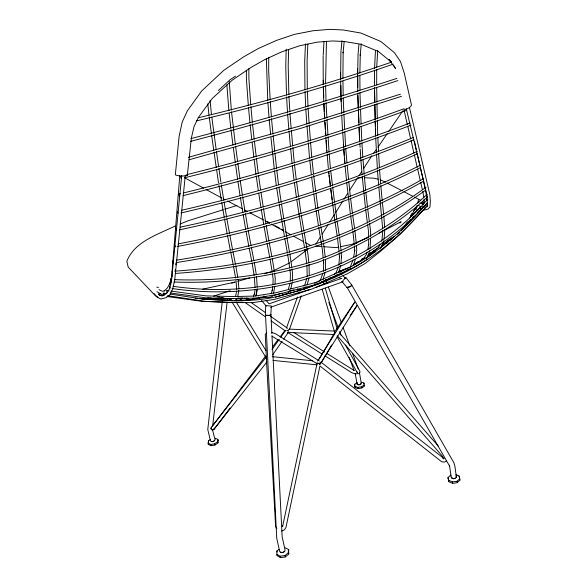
<?xml version="1.0" encoding="UTF-8"?>
<svg xmlns="http://www.w3.org/2000/svg" width="587" height="587" viewBox="0 0 587 587"><rect width="100%" height="100%" fill="white"/><g stroke="black" fill="none" stroke-linecap="round" stroke-linejoin="round"><path stroke-width="0.88" d="M323.121 55.824L323.261 84.521M374.535 87.5L374.792 101.096M374.535 85.717L374.543 70.521M374.543 68.738L375.482 50.284M424.063 203.285L424.071 199.154M288.877 553.827L288.356 552.719L288.364 549.388L285.267 547.781M288.694 550.804L288.687 554.143L285.311 556.982L280.557 557.65L277.24 555.742M376.685 87.522L376.942 102.006M376.693 84.844L376.722 69.662M376.722 66.984L377.72 50.409M268.736 57.225L268.677 70.961L270.152 99.768M426.771 200.725L426.551 196.542M210.674 439.311L208.458 440.852L208.143 443.2L210.696 444.447L210.821 445.54M278.986 549.307L276.961 550.988L276.903 554.326L280.219 556.227L280.351 557.511M357.226 382.482L354.739 384.316L354.974 386.349L357.813 387.391L357.901 388.447M450.765 475.976L450.772 475.088L448.057 477.539L448.739 480.371L452.452 481.927L452.526 483.167M309.276 275.281L309.019 264.333M290.249 281.114L290.396 273.931L289.875 269.572M292.326 281.283L292.509 273.204L291.988 268.853M286.185 49.147L285.766 66.434L286.493 95.079M288.628 49.389L288.195 65.759L288.863 94.397M265.324 313.854L265.779 305.658L271.201 305.959M270.886 313.678L271.267 306.935M323.708 262.073L323.371 271.216L323.459 270.321M325.425 270.504L325.455 259.593M272.911 284.71L273.124 279.089L272.427 273.858M384.756 229.928L384.103 239.034M275.024 283.976L275.259 278.355L274.569 273.131M326.453 41.215L325.565 83.853M305.46 43.893L304.704 61.165L304.954 89.774M307.852 44.135L307.104 60.498L307.295 89.107M382.761 230.647L382.064 239.342L381.411 241.147M323.217 54.987L324.009 41.523M341.458 257.179L341.172 252.006M179.798 175.645L171.624 276.844L169.863 284.174L171.932 275.619L170.149 282.751L167.354 288.026L164.155 291.071M338.904 264.282L338.831 265.17L339.543 256.226L339.477 257.055L339.125 252.711M340.93 263.57L341.524 256.35M175.227 271.216L175.381 269.396M175.77 264.84L175.924 263.02M358.914 44.605L358.07 54.327L357.681 73.999M361.247 43.893L360.235 55.31L360.293 54.496L359.868 73.148M341.964 40.657L340.915 51.92L340.614 79.091M427.659 203.836L427.409 206.529L427.145 195.742L406.27 108.734M344.187 41.442L343.087 52.918L343.16 52.096L342.896 78.438M181.713 175.469L171.492 281.048L169.68 288.87M185.294 175.396L174.728 279.97L172.593 289.23L169.731 294.901L166.121 297.638L160.882 299.04L157.404 297.205L153.875 293.471M307.287 275.919L307.192 276.829L306.92 265.053M403.981 109.93C406.791 109.021 410.093 107.979 411.516 105.161L404.216 72.949L400.481 61.562L394.405 52.683L380.846 41.486L360.836 33.026L343.498 30.018L330.07 29.35L313.201 30.715L294.388 34.384L276.514 40.4L258.346 48.523L243.517 56.924L223.786 70.308L201.679 90.97L187.341 110.87L182.219 121.957L179.13 136.323L175.388 174.251L175.784 175.117L180.906 176.181L187.282 175.623L191.347 138.106L194.011 126.66L198.325 117.532L212.303 98.411L232.401 80.015L251.522 67.131L265.104 59.434L281.797 51.832L299.715 45.742L317.251 42.147L332.484 40.958L344.474 41.523L361.049 44.274L378.505 51.583L391.478 62.215L389.761 60.123M272.728 286.412L272.265 290.66L272.397 289.655L271.157 293.955M274.738 286.529L273.469 293.544M222.231 301.813L207.769 429.464L210.491 441.028L212.142 441.784L214.321 440.94M222.436 299.994L222.642 298.174M236.671 290.954L235.526 296.567M212.633 426.103L227.096 302.356M227.308 300.537L227.521 298.717M218.173 440.683L217.902 443.031L214.937 445.115L211.019 445.702L208.473 444.447L208.678 442.877M218.041 442.737L217.579 441.776L217.858 439.436L215.304 438.21L215.649 438.988M238.821 290.22L237.713 296.743M255.088 289.457L254.442 294.248L254.589 293.236L253.386 296.237M367.888 249.695L368.592 244.463M255.8 296.053L257.084 289.648M257.216 288.723L256.416 294.535M370.008 248.976L370.632 238.403M354.797 250.223L353.572 257.561M355.854 256.915L356.764 250.341L356.463 246.012M289.971 283.462L288.364 289.2M344.738 278.106L345.868 277.534L342.83 280.755M292.084 283.015L290.8 288.819M306.854 278.304L304.763 285.069L303.846 286.155M309.011 277.842L307.126 284.915M230.104 408.009L214.262 428.987L212.861 430.095L211.658 429.831L210.997 428.789L211.291 427.387L266.241 356.969L265.999 358.224L266.777 359.347M210.997 428.789L211.291 427.387M322.799 273.513L320.649 279.522L318.69 281.738M325.169 272.236L323.063 279.346M214.152 428.194L213.895 429.413L266.968 361.885M317.215 362.641L282.655 526.304L282.773 525.93L282.12 526.7M417.739 203.102L418.472 199.675M423.755 205.986L417.181 213.03M352.978 260.129L350.182 267.202L338.64 271.605L346.103 268.729M338.156 267.481L336.168 272.544L334.407 274.239M355.23 259.564L353.359 265.405M271.884 333.717L270.915 314.478L270.798 314.977L269.117 315.417L265.375 315.278L265.507 314.779L276.734 538.206L279.713 551.677L281.232 552.543L283.404 552.242L284.944 550.944L284.959 549.425L282.171 536.973L271.979 335.551M340.79 265.361L338.618 272.441M270.915 314.493L270.798 314.977L269.117 315.402L265.375 315.263M208.143 443.2L208.15 444.227M276.903 554.326L276.873 555.507M208.458 440.852L208.48 441.762M354.974 386.349L354.922 387.354M320.517 362.282L319.299 364.622M171.162 279.654L171.338 282.009M288.21 330.686L288.584 329.512M367.095 252.131L366.303 254.575L363.558 258.647L353.154 265.302M448.739 480.371L448.629 481.531M369.766 250.744L368.122 255.807L366.259 258.551M334.363 333.724L334.817 332.403L319.35 358.98M286.478 328.016L297.477 297.007M298.702 293.566L299.311 291.842M289.406 329.454L301.307 295.892M383.898 240.575L382.012 245.696L380.31 248.301M276.961 550.988L276.939 552.007M354.739 384.316L354.68 385.219M320.231 362.583L319.622 363.881L318.455 363.25M423.073 204.085L424.174 201.899M448.057 477.539L447.918 478.552M169.555 285.957L169.357 288.276M170.113 287.63L167.126 292.84L163.604 295.452M321.272 362.788L331.633 345.002M446.406 460.494L445.827 461.477L444.44 462.123L441.651 461.742L319.93 365.965L285.92 527.647L284.057 530.076L281.679 531.022M407.444 221.886L404.201 227.294L401.192 230.449M409.77 218.026L417.188 205.67L413.63 211.004M315.865 244.185L320.671 236.495M322.116 234.191L328.368 224.205M329.806 221.901L334.502 214.402M335.434 212.92L342.94 200.915M343.894 199.389L347.717 193.292M363.529 168.652L371.879 155.709M317.662 361.012L354.775 302.107M320.26 363.896L357.006 305.629M349.698 190.217L357.622 177.912M359.105 175.601L361.585 171.756M380.222 244.419L377.771 248.213L367.822 255.514M410.577 215.576L412.103 213.286M334.92 331.538L354.717 302.151M213.228 424.959L265.684 355.891M387.266 133.609L377.977 147.154M388.814 131.341L402.77 110.892M350.16 315.535L356.83 305.783M272.647 354.834L282.053 341.399M283.624 339.161L288.327 332.447L334.319 334.524M271.986 349.536L279.295 339.264M280.857 337.063L285.553 330.466M373.405 153.574L376.45 149.296M272.339 347.152L277.878 339.866M280.094 336.953L285.084 330.393M287.381 333.071L288.496 331.618M297.286 288.921L298.82 289.692L301.226 289.883L304.646 288.665L306.084 286.955M315.182 284.306L316.855 284.409L320.399 283.154L321.933 281.408M211.254 427.571L211.628 427.153M266.703 332.543L265.273 334.392L266.351 357.292M289.662 291.086L287.667 293.302L286.654 293.654L282.941 294.447L281.452 293.544M425.788 207.035L426.94 205.773M399.879 223.023L401.068 221.747L384.522 230.229M426.676 203.572C404.832 228.321 380.31 251.618 350.718 266.821M427.74 205.098C405.881 229.891 381.337 253.232 351.716 268.472L315.608 284.607L276.991 294.593L255.294 298.057L234.272 298.592L206.419 297.903L170.582 293.016M401.904 229.708L415.735 215.224M417.614 213.242L423.902 206.661M426.023 207.255L400.246 234.279L380.765 251.097L365.275 263.402L347.291 273.843L311.778 289.09L274.07 299.48L252.858 302.621L232.225 302.576L204.936 301.329L167.566 295.687M427.607 202.478C365.202 274.217 264.253 302.019 172.013 288.533M237.001 298.886L234.536 300.713M405.624 224.447L410.761 219.369M412.683 217.469L413.967 216.199M411.296 216.126L420.285 207.248M337.356 274.43L334.935 276.77L329.63 278.128M218.393 90.508L230.192 79.619L235.512 76.09M415.046 209.53L417.034 207.688M452.452 481.927L457.016 481.274L459.731 478.787L458.997 475.954L456.033 474.736M459.914 480.188L457.207 482.675L452.643 483.328L448.93 481.773M456.378 477.165L454.793 478.559L453.347 478.772L451.352 477.891L449.429 465.197L449.73 466.379L346.763 286.816L346.822 287.586L350.278 286.639L351.657 285.495L351.598 284.739L453.942 462.849L454.918 466.269L456.378 477.165L456.048 475.874M386.635 243.348L387.978 242.189M389.988 240.45L392.006 238.711M397.377 234.081L399.395 232.342L397.399 233.868M280.219 556.227L284.981 555.559L288.356 552.719M284.313 551.538L283.242 552.433L281.738 552.646L280.681 552.044M427.101 194.37C395.55 224.139 357.307 245.219 316.87 260.276C270.937 274.716 222.913 281.481 174.765 279.639M427.681 196.755C396.196 226.443 357.96 247.332 317.67 262.455C271.26 277.071 222.715 283.844 174.053 281.995M381.051 246.533L391.294 238.058M367.242 259.205C339.205 278.634 306.12 289.384 273.241 297.44C247.516 302.665 221.064 300.507 195.111 298.233M366.376 258.155L374.91 251.618M289.707 262.844L271.385 271.781L264.532 273.74M291.159 261.751L308.586 248.617M357.813 387.391L361.599 386.811L364.094 384.955L363.83 382.922L361.13 382.174M364.307 386.18L361.819 388.036L358.033 388.616L355.194 387.574L355.04 386.217M364.975 257.605L361.269 259.315M381.932 245.153L391.39 238.212M377.177 248.653L368.695 254.391M379.253 247.142L373.273 251.243M381.477 245.535L394.068 236.407M210.696 444.447L214.615 443.86L217.579 441.776M425.634 190.122C353.279 242.996 264.047 267.224 175.608 273.425M368.02 254.773L371.769 252.249M354.614 263.805L358.51 261.604M350.681 268.464L341.326 273.762L335.478 276.242M423.726 181.06C347.775 224.608 262.279 249.049 176.203 262.602M423.733 178.543C347.798 222.062 262.36 246.606 176.298 260.18M379.011 233.054L382.951 231.036M339.69 272.133L346.139 268.905M420.358 167.706C343.975 206.411 261.076 230.75 177.135 246.518M420.365 165.204C344.253 203.733 261.707 228.116 178.074 243.884M443.581 458.484L443.06 458.718L444.168 458.674L320.935 362.084M351.055 266.659L315.248 282.626L276.58 292.597L254.868 296.053L233.817 296.574L205.934 295.87L170.956 291.079M417.35 153.823C341.363 188.515 260.944 212.523 179.351 229.855M417.357 151.329C341.641 185.83 261.582 209.867 180.304 227.147M175.131 226.024C157.756 234.587 134.496 241.58 126.843 261.274L128.186 267.092L154.542 294.85L156.531 296.751L157.932 297.073M317.09 284.049L304.462 289.156M320.436 282.633L333.805 276.954M368.012 237.647L355.744 242.71M354.122 243.378L351.686 244.383L340.526 246.709M272.706 296.149C269.947 297.616 266.322 298.343 263.812 295.951M180.018 224.043L188.156 220.749L223.133 209.779M413.131 137.571C338.391 168.638 260.665 191.971 181.867 210.219M413.96 139.728C338.684 171.118 260.357 194.59 180.957 212.978M351.965 268.486L347.13 270.115M404.127 108.712C332.961 134.885 260.136 156.458 186.556 174.691M406.688 110.297C334.12 137.138 259.806 159.18 184.707 177.751M410.019 122.991C336.102 151.483 260.114 174.251 183.173 193.02M411.003 125.126C336.733 153.845 260.357 176.731 183.034 195.64M270.629 307.258L343.263 281.679M314.603 283.169L317.053 282.31M303.64 289.017L304.646 288.665M319.401 283.499L320.399 283.154M310.178 289.42L269.066 303.846L266.094 300.368M315.314 287.615L341.869 278.297M254.875 298.328L250.92 299.627L248.888 299.355L246.643 297.851M393.217 64.144C328.727 86.56 262.888 105.11 196.476 120.878M391.404 62.163C328.089 84.066 263.475 102.248 198.311 117.767M165.108 293.786L166.679 293.251M231.696 283.191L235.152 282.046L202.691 289.164M170.325 294.109L204.122 299.238L208.466 297.814M213.668 296.112L230.155 290.719M401.457 96.349L300.331 128.472L189.139 159.759M400.481 94.147L299.465 126.139L188.412 157.316M397.869 80.602C329.512 103.18 260.342 123.116 190.709 141.335M396.885 78.372C328.933 100.729 260.173 120.526 190.958 138.598M236.957 205.45L224.85 209.251M237.757 281.312L249.908 277.893M275.413 297.235L284.218 294.784M285.979 294.3L300.06 290.374M272.904 295.665L281.709 293.221M288.753 291.262L294.036 289.795M180.561 193.695L178.83 194.15L179.534 196.557M163.744 295.283L161.601 295.826L158.255 294.16L159.37 295.166M423.814 210.161L428.033 209.075L430 207.013L430.337 201.326L429.897 194.825L409.433 107.421M373.141 252.337L375.284 251.882M164.866 290.726L162.276 291.269L158.923 289.64M338.809 247.068L336.234 247.604L323.782 246.709M164.221 293.955L161.557 294.483L156.949 291.688M202.332 298.959L204.122 299.238L210.946 297.954M217.762 296.67L219.472 296.354M265.801 297.301L247.802 300.074L235.959 300.14M423.675 203.748L422.222 203.968L419.786 202.889M211.658 441.6L213.441 441.329L214.798 440.382L214.93 439.311L212.435 429.603M453.054 478.596L455.138 478.295M174.809 271.172C263.526 264.994 353.022 240.626 425.582 187.554L426.133 187.84M237.596 298.357L242.864 297.895M204.122 299.238L223.786 297.91M206.631 298.886L212.927 298.497M214.725 298.387L222.811 297.895M346.822 287.586L350.27 286.625L351.65 285.48L351.591 284.732L345.868 277.534M207.629 299.121L233.2 298.739M358.107 261.648L360.22 261.626M243.091 302.195L228.512 302.29L201.994 301.336L167.001 296.523M231.403 300.162L207.637 299.451M358.07 177.663L362.568 177.7M364.366 177.714L374.227 178.228L378.05 179.182M289.303 329.116L334.385 331.083M315.777 246.129L322.006 246.577M173.202 286.317C265.126 299.663 365.525 271.355 427.336 199.617L427.879 199.903M273.036 360.418L317.215 364.843M272.243 356.661L312.6 360.778M169.159 290.836L166.466 290.47L167.001 292.524M162.518 295.907L159.532 295.136L159.062 293.375L160.86 293.625M164.991 293.302L163.208 293.03L164.008 295.151M156.707 287.109L158.512 287.41M271.627 332.403L275.354 333.643L319.313 360.917M185.521 175.256L187.282 175.623M380.222 179.747L385.512 182.183M355.23 373.772L357.182 384.294L358.481 384.764L360.213 384.5L361.35 383.656L359.369 372.29M357.909 384.668L360.007 384.808L360.8 384.221L360.719 383.575M272.133 336.307L317.024 363.647M354.291 370.595L326.944 353.462M320.275 364.256L318.066 363.199M418.039 205.384L420.857 206.624M420.285 208.583L421.693 209.214M422.845 206.463L424.474 207.204M387.112 183.012L402.322 190.856M403.922 191.678L412.727 196.219M414.327 197.049L420.732 200.35M221.981 198.105L206.074 189.491M223.581 198.942L225.173 199.778M227.573 201.033L242.739 208.987M244.331 209.823L247.523 211.511M249.908 212.773L263.46 219.942M286.625 330.217L287.791 330.841M415.082 209.199L417.489 210.498M267.401 221.6L268.971 222.458M275.002 225.724L279.823 228.328M281.43 229.201L283.132 230.126M265.023 220.778L269.631 223.273M271.165 224.102L283.866 230.977M285.48 231.85L291.079 234.881M293.449 236.165L303.692 241.712M305.269 242.563L310.787 245.549M184.619 177.766L203.689 188.192M231.946 300.478L228.835 298.365M288.1 332.69L321.889 353.902M324.956 355.832L351.833 372.708L355.296 373.809L358.774 373.648L360.051 372.239L359.78 371.123L345.523 345.097M294.021 332.565L324.648 352.002M238.667 297.969L241.624 300.052M245.322 302.665L265.287 316.767M271.209 320.95L285.253 330.87M244.757 297.983L247.714 300.074M251.405 302.694L265.441 312.629M270.614 316.29L287.601 328.324M288.364 549.388L288.885 550.335M388.792 59.375L391.463 61.87M217.858 439.436L218.327 440.279M176.68 230.456L175.851 228.138M340.592 272.911L341.803 274.276M343.013 275.641L345.435 278.363M363.83 382.922L364.204 383.759M175.381 246.863L174.566 244.574M339.741 333.401L438.606 446.472M337.261 335.764L442.723 456.525L443.31 458.711M458.997 475.954L459.386 476.893M339.301 277.24L340.497 278.62M341.7 281.32L345.963 286.287M258.573 297.029L259.755 298.423M261.531 300.515L266.263 306.084M173.503 263.064L172.695 260.797M389.042 59.595L395.469 68.474L393.804 65.487M181.207 178.631L180.458 176.21M364.094 384.955L364.483 385.886M459.731 478.787L460.157 479.873M389.592 59.94L391.067 62.193M236.143 301.953L266.014 350.681M230.148 298.988L231.095 300.537M232.041 302.085L266.153 357.828M337.055 336.681L357.292 372.767L357.021 371.652M276.815 528.748L275.611 526.495L266.403 358.914M328.867 302.437L338.075 327.363M339.668 331.655L340.937 335.096M349.199 357.439L353.961 370.331M325.58 279.383L327.15 283.69M328.404 287.131L341.26 322.432M343.138 327.597L349.727 345.677M352.545 353.425L358.195 368.922M178 213.25L177.509 211.261M172.563 273.263L172.086 271.414M457.016 481.274L457.31 482.477M361.599 386.811L361.871 387.838M284.981 555.559L285.341 556.814M214.615 443.86L214.93 444.924M323.246 281.085L324.266 284.6M325.286 288.107L337.276 329.336M322.226 289.464L334.421 331.538M451.946 477.385L452.173 478.28M448.248 478.933L448.762 481.061M404.061 110.283L407.356 124.554M407.767 126.337L410.651 138.818M411.061 140.601L413.945 153.09M414.356 154.873L417.24 167.354M417.651 169.137L420.329 180.73M420.74 182.513L422.383 189.645M422.794 191.428L423.821 197.459M414.547 141.614L416.344 149.619M417.144 153.178L419.947 165.622M420.549 168.293L422.956 178.962M423.352 180.745L424.951 187.855M425.355 189.63L426.316 194.847M232.657 250.077L229.818 235.057M233.002 251.838L235.438 264.15M235.791 265.911L237.786 277.218M230.258 249.937L227.573 235.791M230.61 251.691L233.061 264.011M233.413 265.764L235.6 277.959M251.405 247.619L253.958 260.628M254.296 262.36L256.314 274.643M249.204 248.345L251.772 261.362M252.117 263.093L254.149 275.376M267.048 243.37L269.712 257.304M270.049 259.05L272.192 272.119M269.235 242.644L271.876 256.578M272.207 258.317L274.334 271.385M245.682 229.466L243.135 214.321M246.019 231.263L248.873 246.547M247.912 228.747L245.388 213.595M248.242 230.544L251.075 245.821M227.242 234.015L224.491 218.9M229.495 233.281L226.92 219.076M284.739 238.241L287.41 253.034M287.725 254.773L289.662 267.833M286.896 237.522L289.552 252.307M289.868 254.046L291.783 267.107M263.695 224.461L261.259 209.258M264.018 226.259L266.733 241.565M265.904 223.742L263.49 208.546M266.219 225.54L268.912 240.846M302.151 233.729L304.55 247.641M304.851 249.38L306.737 263.306M304.286 233.017L308.014 254.751L308.835 262.594M301.85 231.99L296.706 199.448M301.065 213.851L298.893 198.744M301.358 215.59L303.993 231.278M284.438 236.444L279.324 204.951M283.77 218.635L281.533 204.247M284.071 220.433L286.75 236.62M221.791 202.647L224.197 217.095M240.354 197.423L242.842 212.538M224.095 201.921L226.619 217.271M218.973 185.551L221.49 200.842M320.84 226.597L323.327 241.932M323.613 243.737L325.22 256.981M318.726 227.301L322.402 249.864L323.136 257.693M242.629 196.704L245.095 211.819M221.306 184.824L223.794 200.116M317.971 208.488L315.938 193.27M318.257 210.3L320.553 224.792M315.806 209.045L313.781 193.967M316.085 210.784L318.447 225.562M258.742 193.189L260.98 207.475M276.668 187.855L279.045 203.153M260.995 192.477L263.211 206.756M278.906 187.15L281.254 202.442M337.07 220.859L339.249 235.233M339.521 237.031L341.032 250.267M334.979 221.556L337.173 235.93M337.452 237.728L338.978 250.972M237.618 179.453L235.644 164.984M237.889 181.251L240.061 195.64M239.929 178.742L237.867 163.369M240.2 180.539L242.343 194.921M255.954 174.229L254.186 159.767M256.211 176.034L258.324 190.511M213.778 150.345L211.584 134.988M214.042 152.15L216.287 167.5M216.552 169.305L218.525 182.85M352.662 214.952L354.592 228.387M354.841 230.177L356.287 243.407M350.593 215.642L352.662 229.972M352.926 231.762L354.255 244.104M258.236 173.517L256.394 158.16M258.5 175.33L260.584 189.799M216.177 149.634L211.797 117.062M216.434 151.439L218.65 166.781M218.914 168.586L220.866 182.131M422.222 202.192L422.464 203.902M294.366 182.462L296.464 197.658M334.854 220.661L330.635 188.478M296.574 181.765L298.651 196.961M334.539 202.097L332.77 187.796M334.781 203.88L336.835 219.068M232.973 145.084L230.992 129.705M233.34 147.799L235.284 162.269M235.35 144.373L231.52 111.838M235.585 146.185L237.625 161.564M208.972 115.052L207.776 103.862M209.214 116.864L211.349 133.176M365.679 209.728L367.418 223.053M367.653 224.836L368.577 231.946L368.614 237.302M367.726 209.045L369.333 221.482M369.561 223.265L370.595 231.256L370.624 236.612M211.445 114.348L210.087 100.414M350.373 213.859L346.704 182.432M311.631 177.017L313.553 192.184M350.322 196.256L348.817 181.75M350.542 198.039L352.442 213.176M313.7 175.432L315.718 191.487M328.749 171.822L328.969 173.62M329.19 175.41L330.51 186.16M330.951 189.748L332.154 199.602M328.551 171.492L330.415 186.688M330.708 170.81L332.558 186.006M274.29 169.027L270.945 137.417M274.511 170.817L276.25 185.154M292.055 163.553L290.609 148.218M292.275 165.358L293.999 179.783M276.558 168.322L274.943 152.987M276.77 170.12L278.487 184.457M357.072 383.362L357.182 384.294M294.292 162.856L292.869 147.528M294.505 164.661L296.208 179.086M251.83 139.897L250.106 124.539M252.153 142.604L253.87 157.059M254.186 139.192L252.483 123.842M254.391 140.997L256.189 156.355M365.481 207.952L362.26 176.716M365.613 190.452L364.351 176.049M365.811 192.22L367.528 207.277M228.886 110.73L226.861 84.829M229.187 113.445L230.794 127.9M254.347 277.167L255.074 287.733M231.329 110.033L229.253 81.468M309.547 158.138L308.307 142.832M309.745 159.943L311.286 174.339M256.504 276.433L257.209 286.999M382.21 200.849L380.802 185.543M382.401 202.632L383.641 214.233M383.832 216.016L384.668 227.374M311.763 157.455L310.545 142.149M311.954 159.253L313.48 173.649M270.658 134.709L269.162 119.366M272.984 134.019L271.51 118.677M273.168 135.824L274.753 151.175M345.075 166.048L346.528 180.613M347.211 165.373L348.553 179.02M235.996 280.535L236.722 289.406M238.175 279.794L238.88 288.665M323.305 259.432L323.628 262.917M248.33 105.587L246.408 79.062L246.364 70.183M248.499 107.392L249.937 122.734M288.877 129.279L287.601 113.959M289.039 131.084L290.44 146.412M250.744 104.897L248.881 78.372L248.859 68.606M250.906 106.702L252.315 122.037M291.174 128.59L289.927 113.276M291.335 130.395L292.708 145.723M378.681 185.301L377.492 170.854M378.835 187.114L382.709 228.901M344.804 163.311L342.691 131.928M380.647 183.731L379.51 169.298M345.589 146.515L344.804 131.921M345.736 148.306L346.939 162.643M343.336 144.747L343.571 147.447M343.799 150.147L344.261 155.548M344.415 157.353L344.877 162.753M360.682 157.727L362.113 174.904M326.82 150.323L327.04 153.009M327.194 154.799L328.316 168.242M363.015 159.774L364.204 174.236M329.072 152.084L328.074 136.815M329.219 153.867L330.386 168.131M306.832 123.923L305.768 108.624M306.972 125.721L308.168 141.034M309.107 123.248L308.072 107.949M309.246 125.046L310.406 140.352M267.76 100.458L266.359 58.546M267.892 102.255L269.022 117.561M270.284 101.573L271.385 116.872M354.372 245.836L354.739 251.038M359.604 139.324L359.772 142.003M359.882 143.786L360.11 147.359M360.227 149.142L360.734 157.177M324.325 111.633L323.907 103.547M324.442 113.438L324.794 118.831M325.022 122.434L325.484 129.632M325.602 131.429L325.888 135.927M326.181 140.425L326.643 147.623M324.648 118.611L323.789 103.341M324.758 120.408L325.748 135.692M325.858 137.49L326.732 150.976M361.797 141.078L361.196 126.521M361.908 142.854L362.795 157.067M326.893 117.943L326.064 102.674M327.003 119.741L327.964 135.017M286.603 96.877L287.491 112.161M376.553 153.948L377.397 169.071M288.958 96.195L289.824 111.479M378.644 153.288L379.415 167.522M375.614 136.221L375.203 120.827M375.709 137.996L376.458 152.165M377.727 135.568L377.338 120.174M377.823 137.343L378.542 151.512M341.759 113.621L341.062 98.117M341.737 115.206L342.529 130.754M343.865 112.711L343.234 98.139M343.953 114.546L344.672 129.177M305.035 91.572L305.695 106.834M358.261 108.008L357.762 93.458M358.334 109.828L358.958 125.354M359.031 127.181L359.545 139.963M307.368 90.897L307.999 106.159M360.455 107.355L359.978 92.805M360.528 109.175L361.093 123.784M357.835 95.468L358.349 108.257M358.422 110.085L358.943 122.881M359.127 127.445L359.53 137.497M323.246 80.221L323.349 83.809M323.422 86.502L323.731 97.266M323.305 86.311L323.738 101.551M325.616 85.643L326.02 100.883M374.499 90.838L374.777 102.652M374.814 104.471L375.159 119.007M376.979 103.826L377.302 118.361M374.873 104.728L375.218 119.278M375.262 121.098L375.387 126.55M375.431 128.37L375.563 133.829M340.585 73.023L340.702 79.296M340.827 85.57L341.025 96.327M340.651 80.881L341.04 101.485M342.94 81.123L343.19 95.454M368.629 239.085L368.665 244.441M357.696 75.789L357.776 87.419M357.578 68.43L357.747 91.667M359.882 75.826L359.963 90.127"/></g></svg>
